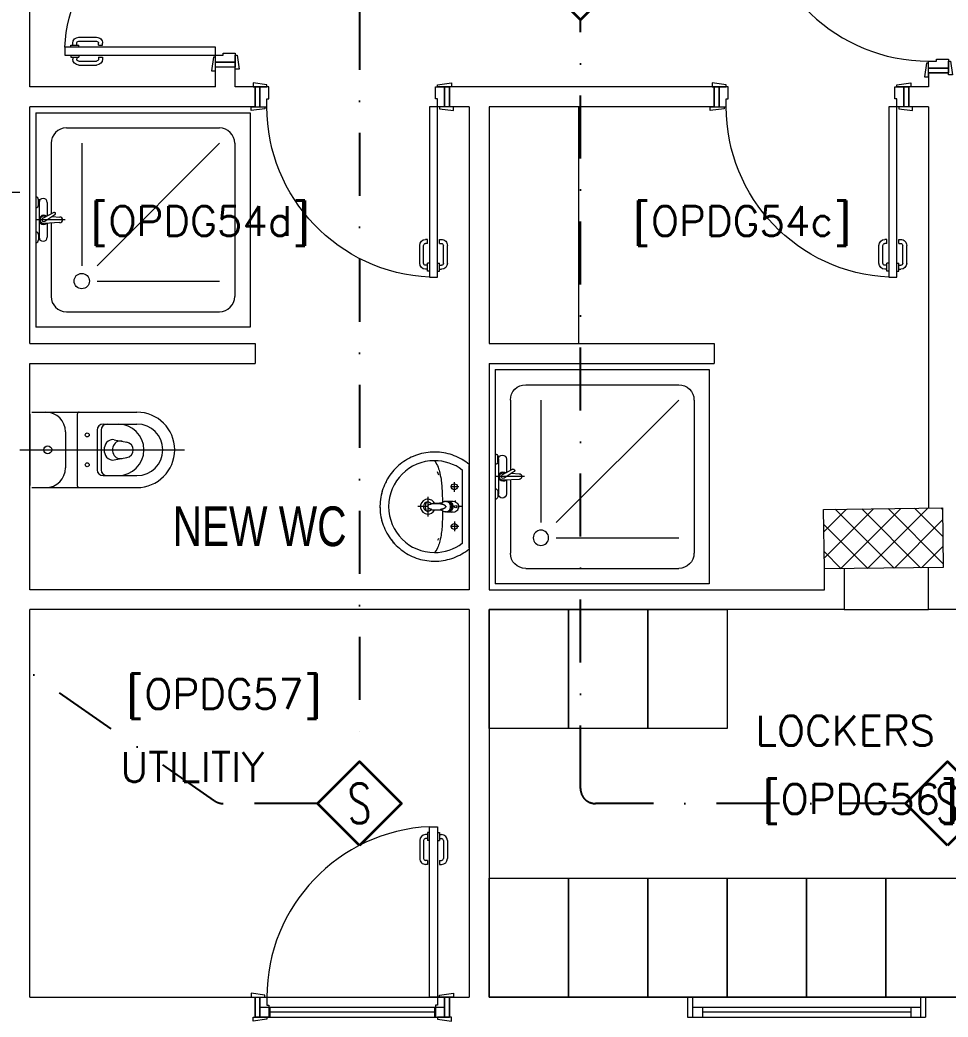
# Model space of a CAD drawing. Header units: inches. Extents: x -246178 to 57169, y -29325 to 19878.
# Drawn here: x 15568 to 20246, y -947 to 4076 of the extents above; entities that cross this region are included whole.
import ezdxf
from ezdxf.enums import TextEntityAlignment as Align

# ---------------------------------------------------------------- set-up
doc = ezdxf.new("R2010")
doc.units = ezdxf.units.IN
doc.header["$LTSCALE"] = 25
doc.header["$MEASUREMENT"] = 0
doc.linetypes.add('DASHDOT', pattern=[25.4, 12.7, -6.35, 0, -6.35])
doc.layers.get('0').update_dxf_attribs({"color": 8})
for name, color, linetype, lineweight in [('00-Ground Floor$0$72_EGR_BASE_TEXT', 252, 'Continuous', 5), ('00-Ground Floor$0$Aluminum', 251, 'Continuous', 5), ('00-Ground Floor$0$C-HYDR-CTCH', 251, 'Continuous', 5), ('00-Ground Floor$0$Hatch', 254, 'Continuous', 5), ('00-Ground Floor$0$LOADING', 253, 'Continuous', 5), ('00-Ground Floor$0$P-SANR-FIXT', 6, 'Continuous', 18), ('00-Ground Floor$0$P-SANR-FIXT-1', 6, 'Continuous', 13), ('00-Ground Floor$0$SANIT', 250, 'Continuous', 5), ('00-Ground Floor$0$Walls', 251, 'Continuous', 5), ('00-Ground Floor$0$Wooden Joinery', 251, 'Continuous', 5), ('E-LITE-CLNG-CNDT', 6, 'DASHDOT', 35), ('F-ALRM-CLNG @ 100', 33, 'Continuous', 35), ('F-ALRM-CLNG-CNDT', 51, 'DASHDOT', 25)]:
    doc.layers.add(name, color=color, linetype=linetype, lineweight=lineweight)
doc.layers.add('00-Ground Floor$0$Meubles', color=7, linetype='Continuous', lineweight=5, true_color=0xa6b1d3)
doc.styles.add('00-Ground Floor$0$SIMPLEX', font='SIMPLEX.shx', dxfattribs={"height": 150})
doc.styles.add('00-Ground Floor$0$X3G_ENTITY_2587F5', font='swisscl.ttf', dxfattribs={"height": 200})
doc.styles.add('DC_Simplex', font='SIMPLEX.shx', dxfattribs={"width": 0.7})

# ---------------------------------------------------------------- blocks, each defined once
blk = doc.blocks.new('00-Ground Floor$0$A$C72370EFE')
at = {"layer": '00-Ground Floor$0$Wooden Joinery'}
for p, q in [((-0.01, -0.04), (-0.02, -0.04)), ((-0.01, -0.03), (-0.01, -0.07)), ((0, -0.03), (-0.01, -0.03)), ((0.04, -0.03), (0.05, -0.03)), ((0.05, -0.03), (0.05, -0.07)), ((0.05, -0.04), (0.06, -0.04)), ((-0.05, -0.07), (-0.05, -0.16)), ((-0.03, -0.07), (-0.03, -0.16)), ((-0.01, -0.06), (-0.02, -0.06)), ((0, -0.07), (-0.01, -0.07)), ((0.04, -0.07), (0.05, -0.07)), ((0.05, -0.06), (0.06, -0.06)), ((0.07, -0.07), (0.07, -0.16)), ((0.09, -0.07), (0.09, -0.16)), ((-0.01, -0.17), (-0.02, -0.17)), ((-0.01, -0.19), (-0.02, -0.19)), ((-0.01, -0.17), (-0.01, -0.19)), ((0.05, -0.17), (0.06, -0.17)), ((0.05, -0.17), (0.05, -0.19)), ((0.05, -0.19), (0.06, -0.19))]:
    blk.add_line(p, q, dxfattribs=at)
for centre, radius, start, end in [((-0.02, -0.07), 0.03, 90, 180), ((0.06, -0.07), 0.03, 0, 90), ((-0.02, -0.07), 0.01, 90, 180), ((0.06, -0.07), 0.01, 0, 90), ((-0.02, -0.16), 0.03, 180, 270), ((-0.02, -0.16), 0.01, 180, 270), ((0.06, -0.16), 0.01, 270, 0), ((0.06, -0.16), 0.03, 270, 0)]:
    blk.add_arc(centre, radius, start, end, dxfattribs=at)
blk = doc.blocks.new('00-Ground Floor$0$A$C5DAD61B4')
at = {"layer": '00-Ground Floor$0$Wooden Joinery'}
for points in [[(80, 959.1), (80, 969.1), (10, 979.1), (10, 959.1)], [(940, 959.1), (940, 969.1), (1010, 979.1), (1010, 959.1)], [(70, 859.1), (70, 849.1), (0, 839.1), (0, 859.1)], [(120, 859.1), (120, 0), (80, 0), (80, 859.1)], [(950, 859.1), (950, 849.1), (1020, 839.1), (1020, 859.1)]]:
    blk.add_lwpolyline(points, close=True, dxfattribs=at)
for points in [[(45, 859.1), (45, 959.1), (20, 959.1), (20, 859.1), (45, 859.1)], [(45, 859.1), (80, 859.1), (80, 899.1), (90, 899.1), (90, 959.1), (45, 959.1), (45, 859.1)], [(975, 859.1), (940, 859.1), (940, 899.1), (930, 899.1), (930, 959.1), (975, 959.1), (975, 859.1)], [(975, 859.1), (975, 959.1), (1000, 959.1), (1000, 859.1), (975, 859.1)]]:
    blk.add_lwpolyline(points, dxfattribs=at)
blk.add_arc((80, 859.1), 860, 272.666, 0, dxfattribs=at)
at = {"layer": '00-Ground Floor$0$Wooden Joinery', "xscale": 999.9999999998854, "yscale": 999.9999999998854, "zscale": 999.9999999998854, "rotation": 180}
blk.add_blockref('00-Ground Floor$0$A$C72370EFE', (120, 0), dxfattribs=at)
blk = doc.blocks.new('00-Ground Floor$0$A$C5FCA3E6B')
at = {"layer": '00-Ground Floor$0$Wooden Joinery'}
for points in [[(80, 858.9), (80, 868.9), (10, 878.9), (10, 858.9)], [(840, 858.9), (840, 868.9), (910, 878.9), (910, 858.9)], [(70, 758.9), (70, 748.9), (0, 738.9), (0, 758.9)], [(120, 758.9), (120, 0), (80, 0), (80, 758.9)], [(850, 758.9), (850, 748.9), (920, 738.9), (920, 758.9)]]:
    blk.add_lwpolyline(points, close=True, dxfattribs=at)
for points in [[(45, 758.9), (45, 858.9), (20, 858.9), (20, 758.9), (45, 758.9)], [(45, 758.9), (80, 758.9), (80, 798.9), (90, 798.9), (90, 858.9), (45, 858.9), (45, 758.9)], [(875, 758.9), (840, 758.9), (840, 798.9), (830, 798.9), (830, 858.9), (875, 858.9), (875, 758.9)], [(875, 758.9), (875, 858.9), (900, 858.9), (900, 758.9), (875, 758.9)]]:
    blk.add_lwpolyline(points, dxfattribs=at)
blk.add_arc((80, 758.9), 760, 273.0171, 0, dxfattribs=at)
at = {"layer": '00-Ground Floor$0$Wooden Joinery', "xscale": 999.9999999998854, "yscale": 999.9999999998854, "zscale": 999.9999999998854, "rotation": 180}
blk.add_blockref('00-Ground Floor$0$A$C72370EFE', (120, 0), dxfattribs=at)
blk = doc.blocks.new('00-Ground Floor$0$SHOWER TRAY 80x80')
at = {"layer": '00-Ground Floor$0$SANIT'}
for p, q in [((0, 0), (0, 0.8)), ((0.8, 0.8), (0, 0.8)), ((0.8, 0), (0.8, 0.8)), ((0.1143, 0.7429), (0.6857, 0.7429)), ((0.0571, 0.4124), (0.0571, 0.6857)), ((0.7429, 0.1143), (0.7429, 0.6857)), ((0.2286, 0.6286), (0.6857, 0.6286)), ((0.1714, 0.1143), (0.1714, 0.5714)), ((0.2286, 0.5714), (0.6857, 0.1143)), ((0.01, 0.455), (0.01, 0.475)), ((0.0163, 0.475), (0.01, 0.475)), ((0.0125, 0.455), (0.01, 0.455)), ((0.0125, 0.335), (0.0125, 0.465)), ((0.0425, 0.4133), (0.0425, 0.465)), ((0.0895, 0.4105), (0.0316, 0.4139)), ((0.11, 0.4), (0, 0.4)), ((0.0667, 0.3728), (0.0271, 0.3939)), ((0.0407, 0.3866), (0.0316, 0.3861)), ((0.0715, 0.3808), (0.0334, 0.4058)), ((0.0425, 0.335), (0.0425, 0.3857)), ((0.0571, 0.1143), (0.0571, 0.3779)), ((0.0608, 0.3878), (0.0895, 0.3895)), ((0.01, 0.345), (0.01, 0.325)), ((0.0125, 0.345), (0.01, 0.345)), ((0.0163, 0.325), (0.01, 0.325)), ((0.1143, 0.0571), (0.6857, 0.0571)), ((0, 0), (0.8, 0))]:
    blk.add_line(p, q, dxfattribs=at)
blk.add_circle((0.1714, 0.6286), 0.0286, dxfattribs=at)
for centre, radius, start, end in [((0.1143, 0.6857), 0.0571, 90, 180), ((0.6857, 0.6857), 0.0571, 360, 90), ((0, 0.475), 0.01, 0, 90), ((0, 0.455), 0.01, 270, 0), ((0.0275, 0.465), 0.015, 0, 180), ((0.03, 0.4), 0.0175, 49.632, 309.2526), ((0.03, 0.4), 0.014, 83.2671, 276.7329), ((0.0895, 0.4), 0.0105, 270, 90), ((0.03, 0.4), 0.00676, 54.0423, 244.5873), ((0.0691, 0.3768), 0.00467, 239.3148, 59.3148), ((0, 0.345), 0.01, 0, 90), ((0.0275, 0.335), 0.015, 180, 0), ((0, 0.325), 0.01, 270, 0), ((0.1143, 0.1143), 0.0571, 180, 270), ((0.6857, 0.1143), 0.0571, 270, 360)]:
    blk.add_arc(centre, radius, start, end, dxfattribs=at)
blk = doc.blocks.new('00-Ground Floor$0$WC manta')
at = {"layer": '00-Ground Floor$0$SANIT'}
for p, q in [((-0.13, 0.18), (-0.13, -0.18)), ((-0.12, 0.19), (0.41, 0.19)), ((0.109, 0.18), (0.109, -0.18)), ((0.239, 0.13), (0.41, 0.13)), ((0.05, 0.09), (0.05, -0.09)), ((0.209, 0.1), (0.209, -0.1)), ((0.229, 0.1), (0.229, -0.1)), ((0.2955, 0.051), (0.3581, 0.0393)), ((-0.18, 0), (0.65, 0)), ((0.2955, -0.051), (0.3581, -0.0393)), ((0.239, -0.13), (0.41, -0.13)), ((-0.12, -0.19), (0.41, -0.19))]:
    blk.add_line(p, q, dxfattribs=at)
for centre, radius in [((0.159, 0.0752), 0.01), ((-0.04, 0), 0.02), ((0.159, -0.0753), 0.01)]:
    blk.add_circle(centre, radius, dxfattribs=at)
for centre, radius, start, end in [((-0.12, 0.18), 0.01, 90, 180), ((-0.05, 0.09), 0.1, 0, 90), ((0.119, 0.18), 0.01, 90, 180), ((0.41, 0), 0.19, 270, 90), ((0.239, 0.1), 0.03, 90, 180), ((0.259, 0.1), 0.03, 90, 180), ((0.3147, 0), 0.13, 270, 90), ((0.41, 0), 0.13, 270, 90), ((0.2882, 0.0117), 0.04, 79.4289, 141.525), ((0.3029, 0), 0.0588, 141.525, 218.475), ((0.3454, 0), 0.0588, 166.4176, 193.5824), ((0.3271, 0.0044), 0.04, 79.4289, 166.4176), ((0.3507, 0), 0.04, 280.5711, 79.4289), ((0.2882, -0.0117), 0.04, 218.475, 280.5711), ((0.3271, -0.0044), 0.04, 193.5824, 280.5711), ((-0.05, -0.09), 0.1, 270, 0), ((0.239, -0.1), 0.03, 180, 270), ((0.259, -0.1), 0.03, 180, 270), ((-0.12, -0.18), 0.01, 180, 270), ((0.119, -0.18), 0.01, 180, 270)]:
    blk.add_arc(centre, radius, start, end, dxfattribs=at)
blk = doc.blocks.new('00-Ground Floor$0$A$C37be4daf')
at = {"layer": '00-Ground Floor$0$Aluminum'}
for p, q in [((1416, 598.2), (216, 598.2)), ((241, 498.2), (241, 598.2)), ((291, 548.2), (291, 598.2)), ((291, 573.2), (1341, 573.2)), ((1341, 548.2), (1341, 598.2)), ((1391, 498.2), (1391, 598.2)), ((1391, 548.2), (241, 548.2)), ((1416, 498.2), (216, 498.2))]:
    blk.add_line(p, q, dxfattribs=at)
at = {"layer": '00-Ground Floor$0$Walls'}
for p, q in [((216, 498.2), (216, 598.2)), ((1416, 498.2), (1416, 598.2))]:
    blk.add_line(p, q, dxfattribs=at)
blk = doc.blocks.new('00-Ground Floor$0$A$C76ae8329')
at = {"layer": '00-Ground Floor$0$Aluminum'}
for p, q in [((202.1, 404.6), (1182.1, 404.6)), ((227.1, 404.6), (227.1, 304.6)), ((1157.1, 404.6), (1157.1, 304.6)), ((227.1, 354.6), (1157.1, 354.6)), ((277.1, 354.6), (277.1, 304.6)), ((1107.1, 354.6), (1107.1, 304.6)), ((202.1, 304.6), (1182.1, 304.6)), ((1107.1, 329.6), (277.1, 329.6))]:
    blk.add_line(p, q, dxfattribs=at)
at = {"layer": '00-Ground Floor$0$Walls'}
for p, q in [((202.1, 304.6), (202.1, 404.6)), ((202.1, 304.6), (202.1, 404.6)), ((202.1, 404.6), (202.1, 304.6)), ((1182.1, 304.6), (1182.1, 404.6)), ((1182.1, 304.6), (1182.1, 404.6)), ((1182.1, 404.6), (1182.1, 304.6))]:
    blk.add_line(p, q, dxfattribs=at)
blk = doc.blocks.new('00-Ground Floor$0$FP_138-161_A_00_GFL_-0_080_Einreichung_Grundrisse_100')
at = {"layer": '00-Ground Floor$0$P-SANR-FIXT'}
blk.add_line((-0.0044, -0.0019), (-0.0045, -0.0021), dxfattribs=at)
at = {"layer": '00-Ground Floor$0$P-SANR-FIXT', "flags": 128}
blk.add_lwpolyline([(-0.0057, -0.0037), (-0.0058, -0.0039), (-0.006, -0.004)], dxfattribs=at)
blk = doc.blocks.new('00-Ground Floor$0$FP_139-161_A_00_GFL_-0_080_Einreichung_Grundrisse_100')
at = {"layer": '00-Ground Floor$0$P-SANR-FIXT'}
blk.add_line((0.0045, -0.0022), (0.0044, -0.002), dxfattribs=at)
at = {"layer": '00-Ground Floor$0$P-SANR-FIXT', "flags": 128}
blk.add_lwpolyline([(0.006, -0.004), (0.0059, -0.0039), (0.0057, -0.0038)], dxfattribs=at)
blk = doc.blocks.new('00-Ground Floor$0$IS_Ceraplus_B8204_BIM_BG _1_ - B8204AA - CERAPLUS single lever basin mixer with pop-up waste-V137-161_A_00_GFL_-0_080_Einreichung_Grundrisse_100')
at = {"layer": '00-Ground Floor$0$P-SANR-FIXT-1'}
h = blk.add_hatch(dxfattribs=at)
h.set_pattern_fill('FP_26', color=256, style=0, pattern_type=2)
h.set_pattern_definition([(225, (0.009, 0), (0.010607, -0.010607), []), (315, (0.009, 0), (0.010607, 0.010607), [])])
h.paths.add_polyline_path([(0.0056, -0.002), (0.0058, -0.0024), (0.0058, -0.0021)])
h.paths.add_polyline_path([(0.007, -0.0039), (0.0088, -0.0045), (0.0084, -0.0043)])
at = {"layer": '00-Ground Floor$0$LOADING'}
for p, q in [((-0.028, 0), (-0.028, -0.0281)), ((-0.0274, -0.0337), (-0.0271, -0.0392)), ((-0.0262, -0.0282), (-0.0263, -0.0287)), ((0.0263, -0.0287), (0.0262, -0.0282)), ((0.0262, -0.0293), (0.0263, -0.0287)), ((0.0271, -0.0392), (0.0274, -0.0337)), ((0.028, -0.0281), (0.028, 0)), ((-0.0137, -0.0512), (-0.0129, -0.0517)), ((0.0124, -0.052), (0.0133, -0.0515)), ((0.014, -0.0647), (0.0133, -0.1077)), ((0.0185, -0.0618), (0.019, -0.0539)), ((0.019, -0.0539), (0.0188, -0.0561))]:
    blk.add_line(p, q, dxfattribs=at)
at = {"layer": '00-Ground Floor$0$LOADING', "flags": 128}
for points in [[(-0.0272, -0.0069), (-0.0266, 0.009), (-0.0165, 0.0236), (0, 0.0291)], [(0.0272, -0.0069), (0.0266, 0.009), (0.0165, 0.0236), (0, 0.0291)], [(-0.0271, -0.0393), (-0.027, -0.0403), (-0.0269, -0.0414), (-0.0267, -0.0424), (-0.0265, -0.0434), (-0.0262, -0.0444), (-0.0259, -0.0454), (-0.0255, -0.0464), (-0.0252, -0.0474), (-0.0247, -0.0484), (-0.0243, -0.0493), (-0.0238, -0.0502), (-0.0232, -0.0511), (-0.0226, -0.052), (-0.022, -0.0529), (-0.0214, -0.0537), (-0.0207, -0.0545), (-0.0199, -0.0553), (-0.0192, -0.0561), (-0.0184, -0.0568), (-0.0176, -0.0575), (-0.0173, -0.0577)], [(-0.0176, -0.0568), (-0.0224, -0.0513), (-0.0254, -0.0448), (-0.0264, -0.0376), (-0.0253, -0.0305), (-0.0222, -0.024), (-0.0172, -0.0186), (-0.0109, -0.0147), (-0.0037, -0.0127), (0.0037, -0.0127), (0.0109, -0.0147), (0.0172, -0.0186), (0.0222, -0.024), (0.0253, -0.0305), (0.0264, -0.0376), (0.0254, -0.0448), (0.0224, -0.0513), (0.0176, -0.0568)], [(0.0173, -0.0577), (0.0181, -0.057), (0.0189, -0.0563), (0.0197, -0.0556), (0.0204, -0.0548), (0.0211, -0.054), (0.0218, -0.0532), (0.0224, -0.0523), (0.023, -0.0514), (0.0236, -0.0505), (0.0241, -0.0496), (0.0246, -0.0487), (0.025, -0.0477), (0.0254, -0.0467), (0.0258, -0.0458), (0.0261, -0.0448), (0.0264, -0.0437), (0.0266, -0.0427), (0.0268, -0.0417), (0.027, -0.0407), (0.0271, -0.0396), (0.0271, -0.0393)], [(-0.019, -0.0539), (-0.0185, -0.0615), (-0.0185, -0.0618)], [(-0.0181, -0.0728), (-0.0177, -0.083), (-0.0172, -0.0938)], [(-0.0162, -0.0579), (-0.0156, -0.058), (-0.0151, -0.0581), (-0.0146, -0.0583), (-0.0142, -0.0586), (-0.0139, -0.0588), (-0.0138, -0.0591)], [(-0.0138, -0.0591), (-0.0139, -0.0612), (-0.014, -0.0633)], [(0.0138, -0.0591), (0.0139, -0.0588), (0.0142, -0.0586), (0.0146, -0.0583), (0.0151, -0.0581), (0.0156, -0.058), (0.0162, -0.0579)], [(0.014, -0.0633), (0.0139, -0.0612), (0.0138, -0.0591)], [(0.0171, -0.0578), (0.0174, -0.0575), (0.0176, -0.0568)], [(0.0172, -0.0938), (0.0177, -0.083), (0.0181, -0.0728)], [(0.0184, -0.0651), (0.0184, -0.0652), (0.0184, -0.0652), (0.0184, -0.0652), (0.0184, -0.0654), (0.0184, -0.0655)], [(-0.0129, -0.1142), (-0.0124, -0.1161), (-0.0118, -0.1179), (-0.0109, -0.1197), (-0.0098, -0.1214), (-0.0084, -0.123), (-0.0067, -0.1244), (-0.0047, -0.1255), (-0.0025, -0.1263), (0, -0.1266)], [(0, -0.1266), (0.0025, -0.1263), (0.0047, -0.1255), (0.0067, -0.1244), (0.0084, -0.123), (0.0098, -0.1214), (0.0109, -0.1197), (0.0118, -0.1179), (0.0124, -0.1161), (0.0129, -0.1142)]]:
    blk.add_lwpolyline(points, dxfattribs=at)
at = {"layer": '00-Ground Floor$0$LOADING'}
for centre, radius, start, end in [((0, 0.0135), 0.00603, 0, 180), ((0, 0.0135), 0.00603, 180, 0), ((-0.009, 0), 0.005, 300, 315), ((0.009, 0), 0.005, 225, 240)]:
    blk.add_arc(centre, radius, start, end, dxfattribs=at)
for centre, major_axis, start_param, end_param in [((0, -0.0281), (-0.028, 0), 4.712389, 6.47291), ((0, -0.0321), (0.0275, 0), 3.141823, 3.202701), ((0, -0.0321), (0.0275, 0), 3.239313, 3.439417), ((0, -0.0281), (0.028, 0), 3.371221, 3.483334), ((0, -0.0287), (0.0267, 0), 1.570796, 3.036556), ((0, -0.0287), (0.0263, 0), 2.625648, 2.791756), ((0, -0.0287), (-0.0263, 0), 4.712389, 5.759587), ((0, -0.0281), (0.028, 0), 6.093357, 7.853982), ((0, -0.0287), (0.0267, 0), 0.105099, 1.570796), ((0, -0.0287), (0.0262, 0), 0.523599, 1.570796), ((0, -0.0287), (0.0262, 0), 0.349919, 0.515945), ((0, -0.0287), (0.0267, 0), 6.059374, 6.108652), ((0, -0.0321), (0.0275, 0), 5.985527, 6.185455), ((0, -0.0281), (0.028, 0), 5.94107, 6.05344), ((0, -0.0321), (0.0275, 0), 6.222066, 6.282955), ((0, -0.0312), (0.0248, 0), 4.111947, 4.191073), ((0, -0.0281), (0.028, 0), 4.202431, 4.259552), ((0, -0.0287), (0.0263, 0), 4.169225, 4.2325), ((0, -0.0281), (0.028, 0), 5.172057, 5.222265)]:
    blk.add_ellipse(centre, major_axis=major_axis, ratio=0.961262, start_param=start_param, end_param=end_param, dxfattribs=at)
for points, knots in [([(-0.0215, -0.0162), (-0.0216, -0.0163), (-0.0219, -0.0167), (-0.0227, -0.0177), (-0.0238, -0.0192), (-0.0249, -0.0211), (-0.0258, -0.0231), (-0.0266, -0.0253), (-0.0273, -0.0282), (-0.0275, -0.0305), (-0.0275, -0.0321)], [0.7859035, 0.7859035, 0.7859035, 0.7859035, 0.7916667, 0.8055556, 0.8333333, 0.8611111, 0.8888889, 0.9166667, 0.9444444, 1, 1, 1, 1]), ([(0.021, -0.0157), (0.0208, -0.0154), (0.0203, -0.0149), (0.0192, -0.0139), (0.0177, -0.0127), (0.0161, -0.0117), (0.0148, -0.0109), (0.0138, -0.0104), (0.0127, -0.0099), (0.0113, -0.0093), (0.0087, -0.0084), (0.0048, -0.0075), (0, -0.0071), (-0.0048, -0.0075), (-0.0087, -0.0084), (-0.0113, -0.0093), (-0.0127, -0.0099), (-0.0138, -0.0104), (-0.0148, -0.0109), (-0.0161, -0.0117), (-0.0177, -0.0127), (-0.0191, -0.0139), (-0.0202, -0.0149), (-0.0208, -0.0154), (-0.021, -0.0157)], [0.2222222, 0.2222222, 0.2222222, 0.2222222, 0.2361111, 0.25, 0.2777778, 0.3055556, 0.3194444, 0.3333333, 0.3472222, 0.3611111, 0.3888889, 0.4444444, 0.5, 0.5555556, 0.6111111, 0.6388889, 0.6527778, 0.6666667, 0.6805556, 0.6944444, 0.7222222, 0.75, 0.7638889, 0.7777778, 0.7777778, 0.7777778, 0.7777778]), ([(0, -0.0378), (-0.0005, -0.038), (-0.0012, -0.0384), (-0.0021, -0.0389), (-0.0028, -0.0393), (-0.0035, -0.0397), (-0.0042, -0.04), (-0.0049, -0.0405), (-0.0055, -0.0409), (-0.0061, -0.0414), (-0.0067, -0.0419), (-0.0072, -0.0424), (-0.0078, -0.0429), (-0.0083, -0.0435), (-0.0088, -0.0441), (-0.0092, -0.0446), (-0.0096, -0.0452), (-0.01, -0.0459), (-0.0103, -0.0466), (-0.0105, -0.0472), (-0.0107, -0.0477), (-0.0108, -0.0481), (-0.0109, -0.0484), (-0.0111, -0.0489), (-0.0114, -0.0497), (-0.0118, -0.0509), (-0.0122, -0.0521), (-0.0124, -0.053), (-0.0126, -0.0537), (-0.0128, -0.0544), (-0.0129, -0.0552), (-0.0131, -0.0559), (-0.0132, -0.0566), (-0.0134, -0.0572), (-0.0136, -0.0581), (-0.0137, -0.0587), (-0.0138, -0.0591)], [0, 0, 0, 0, 0.055556, 0.083333, 0.111111, 0.138889, 0.166667, 0.194444, 0.222222, 0.25, 0.277778, 0.305556, 0.333333, 0.361111, 0.388889, 0.416667, 0.444444, 0.472222, 0.5, 0.527778, 0.541667, 0.555556, 0.569444, 0.583333, 0.611111, 0.666667, 0.722222, 0.75, 0.777778, 0.805556, 0.833333, 0.861111, 0.888889, 0.916667, 0.944444, 1, 1, 1, 1]), ([(0, -0.0357), (-0.0006, -0.0357), (-0.0013, -0.0357), (-0.002, -0.0357), (-0.0022, -0.0357)], [0, 0, 0, 0, 0.1, 0.1298359, 0.1298359, 0.1298359, 0.1298359]), ([(0.0022, -0.0357), (0.002, -0.0357), (0.0013, -0.0357), (0.0006, -0.0357), (0, -0.0357)], [0.8701578, 0.8701578, 0.8701578, 0.8701578, 0.9, 1, 1, 1, 1]), ([(0.0138, -0.0591), (0.0137, -0.0587), (0.0136, -0.0581), (0.0134, -0.0572), (0.0132, -0.0566), (0.0131, -0.0559), (0.0129, -0.0552), (0.0128, -0.0544), (0.0126, -0.0537), (0.0124, -0.053), (0.0122, -0.0521), (0.0118, -0.0509), (0.0114, -0.0497), (0.0111, -0.0489), (0.0109, -0.0484), (0.0108, -0.0481), (0.0107, -0.0477), (0.0105, -0.0472), (0.0103, -0.0466), (0.01, -0.0459), (0.0096, -0.0452), (0.0092, -0.0446), (0.0088, -0.0441), (0.0083, -0.0435), (0.0078, -0.0429), (0.0072, -0.0424), (0.0067, -0.0419), (0.0061, -0.0414), (0.0055, -0.0409), (0.0049, -0.0405), (0.0042, -0.04), (0.0035, -0.0397), (0.0028, -0.0393), (0.0021, -0.0389), (0.0012, -0.0384), (0.0005, -0.038), (0, -0.0378)], [0, 0, 0, 0, 0.055556, 0.083333, 0.111111, 0.138889, 0.166667, 0.194444, 0.222222, 0.25, 0.277778, 0.333333, 0.388889, 0.416667, 0.430556, 0.444444, 0.458333, 0.472222, 0.5, 0.527778, 0.555556, 0.583333, 0.611111, 0.638889, 0.666667, 0.694444, 0.722222, 0.75, 0.777778, 0.805556, 0.833333, 0.861111, 0.888889, 0.916667, 0.944444, 1, 1, 1, 1]), ([(0.0275, -0.0321), (0.0275, -0.0305), (0.0273, -0.0282), (0.0266, -0.0253), (0.0258, -0.0231), (0.0249, -0.0211), (0.0238, -0.0192), (0.0227, -0.0177), (0.0219, -0.0167), (0.0216, -0.0163), (0.0215, -0.0162)], [0, 0, 0, 0, 0.0555556, 0.0833333, 0.1111111, 0.1388889, 0.1666667, 0.1944444, 0.2083333, 0.2142181, 0.2142181, 0.2142181, 0.2142181]), ([(-0.0188, -0.0538), (-0.0188, -0.0547), (-0.0186, -0.0582), (-0.0185, -0.0619), (-0.0184, -0.0646)], [0.6724021, 0.6724021, 0.6724021, 0.6724021, 0.75, 1, 1, 1, 1]), ([(-0.0162, -0.0579), (-0.0162, -0.0578), (-0.0163, -0.0578), (-0.0165, -0.0577), (-0.0166, -0.0575), (-0.0167, -0.0574), (-0.0169, -0.0573), (-0.017, -0.0572), (-0.0172, -0.0571), (-0.0173, -0.057), (-0.0175, -0.0569), (-0.0176, -0.0568)], [0, 0, 0, 0, 0.1, 0.2, 0.3, 0.4, 0.5, 0.6, 0.7, 0.8, 1, 1, 1, 1]), ([(-0.0148, -0.0587), (-0.015, -0.0586), (-0.0159, -0.0583), (-0.0167, -0.058), (-0.0172, -0.0578)], [0.8, 0.8, 0.8, 0.8, 0.85, 1, 1, 1, 1]), ([(-0.0131, -0.1116), (-0.0132, -0.1115), (-0.0135, -0.1109), (-0.0141, -0.1099), (-0.0147, -0.1086), (-0.0153, -0.1072), (-0.0159, -0.1053), (-0.0167, -0.1021), (-0.0171, -0.0992), (-0.0171, -0.0973)], [0.4856715, 0.4856715, 0.4856715, 0.4856715, 0.5, 0.55, 0.6, 0.65, 0.7, 0.8, 1, 1, 1, 1]), ([(0.0131, -0.1116), (0.0133, -0.1113), (0.0137, -0.1106), (0.0142, -0.1096), (0.0147, -0.1084), (0.0153, -0.1072), (0.0159, -0.1053), (0.0167, -0.1021), (0.0171, -0.0992), (0.0171, -0.0973)], [-0.5143371, -0.5143371, -0.5143371, -0.5143371, -0.475, -0.4375, -0.4, -0.35, -0.3, -0.2, 0, 0, 0, 0]), ([(0.0141, -0.0613), (0.0141, -0.0611), (0.0143, -0.0608), (0.0145, -0.0604), (0.0148, -0.06), (0.0151, -0.0596), (0.0153, -0.0594), (0.0155, -0.0592), (0.0156, -0.059), (0.0158, -0.0588), (0.016, -0.0587), (0.0163, -0.0585), (0.0165, -0.0583), (0.0166, -0.0582)], [0.3333333, 0.3333333, 0.3333333, 0.3333333, 0.4166667, 0.5, 0.5833333, 0.6666667, 0.7083333, 0.75, 0.7916667, 0.8333333, 0.875, 0.9166667, 1, 1, 1, 1]), ([(0.0176, -0.0568), (0.0175, -0.0569), (0.0173, -0.057), (0.0172, -0.0571), (0.017, -0.0572), (0.0169, -0.0573), (0.0167, -0.0574), (0.0166, -0.0575), (0.0165, -0.0577), (0.0163, -0.0578), (0.0162, -0.0578), (0.0162, -0.0579)], [0, 0, 0, 0, 0.2, 0.3, 0.4, 0.5, 0.6, 0.7, 0.8, 0.9, 1, 1, 1, 1]), ([(0.0184, -0.0646), (0.0185, -0.0619), (0.0186, -0.0582), (0.0188, -0.0547), (0.0188, -0.0538)], [0, 0, 0, 0, 0.25, 0.3275586, 0.3275586, 0.3275586, 0.3275586]), ([(-0.0132, -0.1091), (-0.0132, -0.1096), (-0.0132, -0.1103), (-0.0132, -0.1111), (-0.0132, -0.1115), (-0.0132, -0.1118), (-0.0131, -0.1122), (-0.0131, -0.1125), (-0.0131, -0.1128), (-0.0131, -0.1131), (-0.013, -0.1134), (-0.013, -0.1138), (-0.0129, -0.1141), (-0.0129, -0.1142)], [0.2, 0.2, 0.2, 0.2, 0.4, 0.5, 0.55, 0.6, 0.65, 0.7, 0.75, 0.8, 0.85, 0.9, 1, 1, 1, 1]), ([(0.0129, -0.1142), (0.0129, -0.1141), (0.013, -0.1138), (0.013, -0.1134), (0.0131, -0.1131), (0.0131, -0.1128), (0.0131, -0.1125), (0.0131, -0.1122), (0.0132, -0.1118), (0.0132, -0.1115), (0.0132, -0.1111), (0.0132, -0.1103), (0.0132, -0.1096), (0.0132, -0.1091)], [0, 0, 0, 0, 0.1, 0.15, 0.2, 0.25, 0.3, 0.35, 0.4, 0.45, 0.5, 0.6, 0.8, 0.8, 0.8, 0.8])]:
    blk.add_open_spline(points, degree=3, knots=knots, dxfattribs=at)
for points in [[(-0.0184, -0.0646), (-0.0183, -0.0659), (-0.0182, -0.0684), (-0.0181, -0.0709), (-0.0181, -0.0721)], [(-0.0172, -0.0578), (-0.0171, -0.0578), (-0.0169, -0.058), (-0.0167, -0.0581), (-0.0166, -0.0582)], [(-0.0172, -0.0938), (-0.0172, -0.0944), (-0.0172, -0.0956), (-0.0171, -0.0967), (-0.0171, -0.0973)], [(-0.0162, -0.0579), (-0.0162, -0.0579), (-0.0164, -0.0581), (-0.0165, -0.0582), (-0.0166, -0.0583), (-0.0166, -0.0582), (-0.0166, -0.0582)], [(-0.0166, -0.0582), (-0.0163, -0.0585), (-0.0156, -0.059), (-0.0148, -0.0599), (-0.0142, -0.0609), (-0.0139, -0.0617), (-0.0138, -0.0621)], [(-0.014, -0.0633), (-0.014, -0.0633), (-0.014, -0.0633), (-0.014, -0.0633)], [(-0.014, -0.0646), (-0.014, -0.0644), (-0.014, -0.064), (-0.014, -0.0635), (-0.014, -0.0633)], [(0.014, -0.0633), (0.014, -0.0633), (0.014, -0.0633), (0.014, -0.0633)], [(0.014, -0.0633), (0.014, -0.0635), (0.014, -0.064), (0.014, -0.0644), (0.014, -0.0647)], [(0.0172, -0.0578), (0.0168, -0.0579), (0.0158, -0.0583), (0.0147, -0.0587), (0.0141, -0.059)], [(0.0166, -0.0582), (0.0166, -0.0582), (0.0166, -0.0583), (0.0165, -0.0582), (0.0164, -0.0581), (0.0162, -0.0579), (0.0162, -0.0579)], [(0.0166, -0.0582), (0.0167, -0.0582), (0.0168, -0.0581), (0.0169, -0.058), (0.0169, -0.058)], [(0.0169, -0.058), (0.017, -0.0579), (0.0171, -0.0579), (0.0171, -0.0578)], [(0.0171, -0.0973), (0.0171, -0.0967), (0.0172, -0.0956), (0.0172, -0.0944), (0.0172, -0.0938)], [(0.0181, -0.0721), (0.0181, -0.0709), (0.0182, -0.0684), (0.0183, -0.0659), (0.0184, -0.0646)]]:
    blk.add_open_spline(points, degree=3, dxfattribs=at)
for name in ['00-Ground Floor$0$FP_138-161_A_00_GFL_-0_080_Einreichung_Grundrisse_100', '00-Ground Floor$0$FP_139-161_A_00_GFL_-0_080_Einreichung_Grundrisse_100']:
    blk.add_blockref(name, (0, 0), dxfattribs=at)
blk = doc.blocks.new('00-Ground Floor')
at = {"layer": '00-Ground Floor$0$Hatch'}
h = blk.add_hatch(dxfattribs=at)
h.set_pattern_fill('ANSI37', color=256, scale=30)
h.set_pattern_definition([(45, (-1981.42, -13099.68), (-67.35192, 67.35192), []), (135, (-1981.42, -13099.68), (-67.35192, -67.35192), [])])
h.paths.add_polyline_path([(48971.2, 8818.2), (48367.3, 8810.1), (48371.2, 8521.7), (48975.1, 8529.8)])
h.paths.add_polyline_path([(41810.5, 8810.5), (41227, 8805), (41207, 8513.7), (41790.5, 8519.1)])
h.paths.add_polyline_path([(27433.5, 8803.1), (26834.4, 8799), (26828.7, 8506), (27427.8, 8510)])
h.paths.add_polyline_path([(34618.7, 8805.3), (34017.5, 8797.8), (34009.3, 8512.1), (34610.5, 8519.6)])
h.paths.add_polyline_path([(20214.3, 8812.4), (19607.8, 8790.5), (19622.4, 8498), (20228.8, 8519.8)])
h.paths.add_polyline_path([(13477.7, 8802), (12255.7, 8825.9), (12249.3, 8529.8), (13471.3, 8505.8)])
h.paths.add_polyline_path([(13491.8, 1601.9), (12276.8, 1586.2), (12263.3, 1293.7), (13478.3, 1309.4)])
h.paths.add_polyline_path([(13465.7, -5591.3), (12262.6, -5607.3), (12256.9, -5900.3), (13460, -5884.3)])
h.paths.add_polyline_path([(13484.2, -12790), (12287.5, -12801.4), (12290.4, -13095.9), (13487, -13084.4)])
h.paths.add_polyline_path([(5849.2, -12787.9), (5245.6, -12791.6), (5256.3, -13077.1), (5859.8, -13073.4)])
h.paths.add_polyline_path([(5833.8, -5589.9), (5236.9, -5588.3), (5236.8, -5889.5), (5833.6, -5891)])
h.paths.add_polyline_path([(5843.6, 1599.7), (5224.3, 1600.9), (5213.7, 1298), (5833, 1296.7)])
h.paths.add_polyline_path([(5820.3, 8779.1), (5219.7, 8793.5), (5216, 8503.9), (5816.7, 8489.4)])
h.paths.add_polyline_path([(-1378.8, 8777.2), (-1981.4, 8799.9), (-1979.5, 8511.6), (-1376.9, 8488.9)])
h.paths.add_polyline_path([(-1371.1, -5601.1), (-1973.1, -5608.1), (-1969.7, -5899.7), (-1367.7, -5892.7)])
h.paths.add_polyline_path([(-1353.5, -12795.7), (-1951.9, -12796.7), (-1947.1, -13097.4), (-1348.7, -13096.4)])
h.paths.add_polyline_path([(20233.2, -12782.5), (19627.5, -12795.4), (19633.2, -13096.6), (20238.9, -13083.7)])
h.paths.add_polyline_path([(20226.6, -5590), (19632.3, -5607.6), (19634.4, -5904.1), (20228.7, -5886.6)])
h.paths.add_polyline_path([(20217.9, 1618), (19619, 1610.4), (19623, 1310.2), (20221.9, 1317.9)])
h.paths.add_polyline_path([(27418.3, 1602.8), (26816.3, 1607.5), (26820.6, 1315.3), (27422.5, 1310.7)])
h.paths.add_polyline_path([(27422, -5579.9), (26818.1, -5597.5), (26831.6, -5897.5), (27431.7, -5876.5)])
h.paths.add_polyline_path([(27438.1, -12795.9), (26834.3, -12789.3), (26831.9, -13075), (27435.7, -13081.6)])
h.paths.add_polyline_path([(34636.6, -12785.4), (34039.3, -12800), (34048.3, -13099.7), (34645.6, -13085.1)])
h.paths.add_polyline_path([(34629.3, -5597.1), (34028, -5595.2), (34029.2, -5892.4), (34630.4, -5894.3)])
h.paths.add_polyline_path([(34592.8, 1606.7), (34012, 1611.4), (34031.7, 1321.6), (34612.5, 1316.9)])
h.paths.add_polyline_path([(41796.2, 1606), (41198.6, 1619.8), (41200.6, 1327.8), (41798.2, 1314.1)])
h.paths.add_polyline_path([(41797.2, -5592.6), (41228.8, -5600.2), (41230.6, -5894.3), (41799, -5886.7)])
h.paths.add_polyline_path([(41834.3, -12789.7), (41229, -12792.4), (41230.4, -13096.9), (41835.6, -13094.3)])
h.paths.add_polyline_path([(49008.5, -12790.2), (48420.5, -12774.1), (48407.3, -13081.4), (48995.3, -13097.4)])
h.paths.add_polyline_path([(48992.7, -5590.8), (48389.5, -5589.7), (48387.5, -5886.2), (48990.7, -5887.3)])
at = {"layer": '00-Ground Floor$0$C-HYDR-CTCH', "flags": 128}
blk.add_lwpolyline([(19619, 1610.4), (20217.9, 1618), (20221.9, 1317.9), (19623, 1310.2), (19619, 1610.4)], dxfattribs=at)
at = {"layer": '00-Ground Floor$0$LOADING'}
for p, q in [((17797.8, 1809.9, 0), (17797.8, 1438.8, 0)), ((17832.9, 1416.9, 0), (17832.9, 1831.8, 0)), ((17671.7, 1800.6, 0), (17677.2, 1784.1, 0)), ((17779.9, 1724.3, 0), (17738.2, 1724.3, 0)), ((17757.9, 1698.7, 0), (17757.9, 1747.7, 0)), ((17624, 1674.3, 0), (17624, 1574.3, 0)), ((17624.7, 1624.3, 0), (17573.1, 1624.3, 0)), ((17750.1, 1624.3, 0), (17747.9, 1624.3, 0)), ((17758.9, 1624.3, 0), (17753.4, 1624.3, 0)), ((17762.9, 1650.2, 0), (17762.9, 1655.8, 0)), ((17773.5, 1624.3, 0), (17770.7, 1624.3, 0)), ((17797.8, 1624.3, 0), (17780.3, 1624.3, 0)), ((17762.9, 1598.3, 0), (17762.9, 1599.5, 0)), ((17779.9, 1524.3, 0), (17738.2, 1524.3, 0)), ((17757.9, 1549.9, 0), (17757.9, 1500.9, 0)), ((17677, 1463.9, 0), (17673.6, 1453.6, 0))]:
    blk.add_line(p, q, dxfattribs=at)
at = {"layer": '00-Ground Floor$0$LOADING', "elevation": 0, "flags": 128}
for points in [[(17657.9, 1899.3), (17646.9, 1899.1), (17636, 1898.4), (17625, 1897.3), (17614.1, 1895.8), (17603.3, 1893.8), (17592.6, 1891.4), (17581.9, 1888.6), (17571.4, 1885.4), (17561.1, 1881.7), (17550.8, 1877.6), (17540.8, 1873.1), (17530.9, 1868.2), (17521.3, 1863), (17511.9, 1857.3), (17502.7, 1851.3), (17493.7, 1844.9), (17485, 1838.1), (17476.6, 1831.1), (17468.5, 1823.6), (17460.7, 1815.9), (17453.2, 1807.9), (17446, 1799.5), (17439.1, 1790.9), (17432.7, 1782), (17426.5, 1772.9), (17420.8, 1763.5), (17415.4, 1753.9), (17410.4, 1744.1), (17405.8, 1734.1), (17401.6, 1724), (17397.8, 1713.6), (17394.5, 1703.2), (17391.5, 1692.6), (17389, 1681.9), (17386.9, 1671.1), (17385.3, 1660.2), (17384.1, 1649.2), (17383.3, 1638.3), (17382.9, 1627.3), (17383, 1616.3), (17383.6, 1605.3), (17384.6, 1594.3), (17386, 1583.4), (17387.8, 1572.6), (17390.1, 1561.8), (17392.8, 1551.2), (17396, 1540.6), (17399.5, 1530.2), (17403.5, 1520), (17407.9, 1509.9), (17412.6, 1500), (17417.8, 1490.3), (17423.4, 1480.8), (17429.3, 1471.5), (17435.6, 1462.5), (17442.2, 1453.7), (17449.2, 1445.2), (17456.6, 1437), (17464.2, 1429.1), (17472.2, 1421.5), (17480.4, 1414.3), (17489, 1407.3), (17497.8, 1400.8), (17506.9, 1394.5), (17516.2, 1388.7), (17525.7, 1383.2), (17535.5, 1378.1), (17545.4, 1373.4), (17555.5, 1369.1), (17565.8, 1365.2), (17576.2, 1361.7), (17586.8, 1358.7), (17597.5, 1356), (17608.3, 1353.8), (17619.1, 1352.1), (17630, 1350.7), (17641, 1349.8), (17652, 1349.4), (17657.9, 1349.3)], [(17832.9, 1836.4), (17824.3, 1843.3), (17815.4, 1849.8), (17806.3, 1855.9), (17796.9, 1861.6), (17787.3, 1867), (17777.5, 1872), (17767.5, 1876.5), (17757.3, 1880.7), (17747, 1884.5), (17736.5, 1887.8), (17725.9, 1890.8), (17715.2, 1893.3), (17704.4, 1895.4), (17693.5, 1897), (17682.6, 1898.2), (17671.6, 1899), (17660.6, 1899.3), (17657.9, 1899.3)], [(17657.9, 1349.3), (17668.9, 1349.5), (17679.9, 1350.2), (17690.8, 1351.3), (17701.7, 1352.8), (17712.6, 1354.8), (17723.3, 1357.2), (17733.9, 1360), (17744.4, 1363.3), (17754.8, 1366.9), (17765, 1371), (17775.1, 1375.5), (17784.9, 1380.4), (17794.6, 1385.7), (17804, 1391.3), (17813.2, 1397.3), (17822.2, 1403.7), (17830.8, 1410.5), (17832.9, 1412.2)]]:
    blk.add_lwpolyline(points, dxfattribs=at)
at = {"layer": '00-Ground Floor$0$LOADING', "elevation": 0}
for points in [[(18332.9, 505.7), (17932.9, 505.7), (17932.9, 1105.7), (18332.9, 1105.7)], [(18732.9, 505.7), (18332.9, 505.7), (18332.9, 1105.7), (18732.9, 1105.7)], [(19132.9, 505.7), (18732.9, 505.7), (18732.9, 1105.7), (19132.9, 1105.7)], [(18332.9, -847.4), (17932.9, -847.4), (17932.9, -247.4), (18332.9, -247.4)], [(18732.9, -847.4), (18332.9, -847.4), (18332.9, -247.4), (18732.9, -247.4)], [(19132.9, -847.4), (18732.9, -847.4), (18732.9, -247.4), (19132.9, -247.4)], [(19532.9, -847.4), (19132.9, -847.4), (19132.9, -247.4), (19532.9, -247.4)], [(19932.9, -847.4), (19532.9, -847.4), (19532.9, -247.4), (19932.9, -247.4)], [(20332.9, -847.4), (19932.9, -847.4), (19932.9, -247.4), (20332.9, -247.4)]]:
    blk.add_lwpolyline(points, close=True, dxfattribs=at)
at = {"layer": '00-Ground Floor$0$LOADING'}
for centre in [(17757.9, 1724.3, 0), (17757.9, 1524.3, 0)]:
    blk.add_circle(centre, 15, dxfattribs=at)
for centre, radius, start, end in [((17657.9, 1624.3, 0), 275, 90, 93.6225), ((17657.9, 1624.3, 0), 275, 55.9324, 60.3591), ((17657.9, 1624.3, 0), 231.5, 90, 270), ((17657.9, 1624.3, 0), 231.5, 52.8209, 90), ((17657.9, 1624.3, 0), 275, 150, 155.6589), ((17657.9, 1624.3, 0), 275, 162, 167.5535), ((17624, 1624.3, 0), 37.5, 27.1305, 270), ((17657.9, 1624.3, 0), 275, 174, 186), ((17624, 1624.3, 0), 22.5, 39.5025, 270), ((17657.9, 1624.3, 0), 47, 153.4433, 206.5567), ((17624, 1624.3, 0), 22.5, 107.0466, 111.508), ((17624, 1624.3, 0), 22.5, 90, 103.3417), ((17624, 1624.3, 0), 22.5, 270, 321.4286), ((17624, 1624.3, 0), 22.5, 66.725, 72.0134), ((17624, 1624.3, 0), 22.5, 48.0808, 53.3939), ((17762.9, 1624.3, 0), 17.5, 161.9463, 168.2346), ((17762.9, 1624.3, 0), 17.5, 324.0899, 35.9101), ((17762.9, 1624.3, 0), 17.5, 338.869, 353.8798), ((17657.9, 1624.3, 0), 275, 192.9241, 198), ((17624, 1624.3, 0), 22.5, 248.492, 252.9534), ((17624, 1624.3, 0), 22.5, 256.6583, 270), ((17624, 1624.3, 0), 37.5, 270, 331.4146), ((17624, 1624.3, 0), 22.5, 287.9887, 293.276), ((17624, 1624.3, 0), 22.5, 306.616, 311.9265), ((17657.9, 1624.3, 0), 275, 217.6689, 222), ((17657.9, 1624.3, 0), 231.5, 270, 307.1791)]:
    blk.add_arc(centre, radius, start, end, dxfattribs=at)
for points, knots in [([(17658.8, 1853.7, 0), (17673.9, 1834.6, 0), (17691.8, 1767.4, 0), (17694.2, 1732.7, 0), (17697.2, 1674, 0), (17697.8, 1644.9, 0)], [0.0392191, 0.0392191, 0.0392191, 0.0392191, 0.1715289, 0.4228457, 0.6475389, 0.6475389, 0.6475389, 0.6475389]), ([(17641.6, 1638.4, 0), (17639.8, 1640.6, 0), (17634.6, 1645, 0), (17627.9, 1646.8, 0), (17624, 1646.8, 0)], [0.7144203, 0.7144203, 0.7144203, 0.7144203, 0.8333333, 1, 1, 1, 1]), ([(17624, 1601.8, 0), (17626.6, 1601.8, 0), (17631.9, 1602.7, 0), (17637.8, 1606.1, 0), (17640.6, 1609.1, 0), (17641.6, 1610.3, 0)], [0, 0, 0, 0, 0.1111111, 0.2222222, 0.285568, 0.285568, 0.285568, 0.285568]), ([(17780, 1628, 0), (17779.8, 1628.9, 0), (17779.3, 1630.7, 0), (17778.4, 1632.5, 0), (17777.9, 1633.4, 0)], [0.5653198, 0.5653198, 0.5653198, 0.5653198, 0.6111111, 0.6666667, 0.6666667, 0.6666667, 0.6666667]), ([(17777.9, 1615.3, 0), (17778.2, 1615.7, 0), (17778.7, 1616.6, 0), (17779.4, 1618.4, 0), (17779.8, 1619.7, 0), (17780, 1620.6, 0)], [0.3333333, 0.3333333, 0.3333333, 0.3333333, 0.3611111, 0.3888889, 0.4346482, 0.4346482, 0.4346482, 0.4346482]), ([(17698.2, 1603.4, 0), (17698.1, 1573.1, 0), (17695.8, 1513, 0), (17690.7, 1472.9, 0), (17674.4, 1412.8, 0), (17660, 1395.1, 0)], [0.7533082, 0.7533082, 0.7533082, 0.7533082, 0.9865548, 1.235629, 1.3638988, 1.3638988, 1.3638988, 1.3638988])]:
    blk.add_open_spline(points, degree=3, knots=knots, dxfattribs=at)
for points in [[(17797.8, 1809.5, 0), (17797.8, 1809.6, 0), (17797.8, 1809.7, 0), (17797.8, 1809.9, 0)], [(17624, 1646.8, 0), (17622.6, 1646.8, 0), (17619.9, 1646.6, 0), (17617.2, 1645.8, 0), (17615.9, 1645.3, 0)], [(17780.4, 1625.2, 0), (17780.4, 1625.6, 0), (17780.3, 1626.1, 0), (17780.3, 1626.5, 0)], [(17780.3, 1622.1, 0), (17780.3, 1622.6, 0), (17780.4, 1623, 0), (17780.4, 1623.5, 0)], [(17615.9, 1603.3, 0), (17617.2, 1602.8, 0), (17619.9, 1602.1, 0), (17622.6, 1601.8, 0), (17624, 1601.8, 0)], [(17797.8, 1438.8, 0), (17797.8, 1438.9, 0), (17797.8, 1439, 0), (17797.8, 1439.1, 0)]]:
    blk.add_open_spline(points, degree=3, dxfattribs=at)
at = {"layer": '00-Ground Floor$0$Meubles'}
for p, q in [((18382.9, 3639.1, 0), (18382.9, 2445.7, 0)), ((19723, 1105.7, 0), (20147.9, 1105.7, 0))]:
    blk.add_line(p, q, dxfattribs=at)
at = {"layer": '00-Ground Floor$0$SANIT'}
for p, q in [((15647.9, 3609.1, 0), (15647.9, 2529.1, 0)), ((15647.9, 3609.1, 0), (16727.9, 3609.1, 0)), ((16727.9, 3609.1, 0), (16727.9, 2529.1, 0)), ((15802.2, 3532, 0), (16573.6, 3532, 0)), ((15725.1, 3454.8, 0), (15725.1, 3099, 0)), ((15879.4, 3454.8, 0), (15879.4, 2837.7, 0)), ((15956.5, 2837.7, 0), (16573.6, 3454.8, 0)), ((16650.8, 3454.8, 0), (16650.8, 2683.4, 0)), ((15661.4, 3143.4, 0), (15661.4, 3170.4, 0)), ((15670, 3170.4, 0), (15661.4, 3170.4, 0)), ((15664.8, 3143.4, 0), (15661.4, 3143.4, 0)), ((15664.8, 3156.9, 0), (15664.8, 2981.4, 0)), ((15705.3, 3156.9, 0), (15705.3, 3088.4, 0)), ((15796.4, 3069.1, 0), (15647.9, 3069.1, 0)), ((15738, 3105.9, 0), (15684.5, 3077.4, 0)), ((15702.9, 3087.2, 0), (15690.6, 3087.9, 0)), ((15744.5, 3095.1, 0), (15693.1, 3061.3, 0)), ((15730, 3085.6, 0), (15768.8, 3083.3, 0)), ((15768.8, 3055, 0), (15690.6, 3050.4, 0)), ((15705.3, 3051.2, 0), (15705.3, 2981.4, 0)), ((15725.1, 3052.4, 0), (15725.1, 2683.4, 0)), ((15661.4, 2994.9, 0), (15661.4, 2967.9, 0)), ((15664.8, 2994.9, 0), (15661.4, 2994.9, 0)), ((15670, 2967.9, 0), (15661.4, 2967.9, 0)), ((15956.5, 2760.6, 0), (16573.6, 2760.6, 0)), ((15802.2, 2606.3, 0), (16573.6, 2606.3, 0)), ((16727.9, 2529.1, 0), (15647.9, 2529.1, 0)), ((15617.9, 2090.3, 0), (15617.9, 1730.3, 0)), ((15627.9, 2100.3, 0), (16157.9, 2100.3, 0)), ((15856.9, 2090.3, 0), (15856.9, 1730.3, 0)), ((15956.9, 2010.3, 0), (15956.9, 1810.3, 0)), ((15976.9, 2010.3, 0), (15976.9, 1810.3, 0)), ((15986.9, 2040.3, 0), (16157.9, 2040.3, 0)), ((15797.9, 2000.3, 0), (15797.9, 1820.3, 0)), ((16043.5, 1961.3, 0), (16106, 1949.6, 0)), ((15567.9, 1910.3, 0), (16397.9, 1910.3, 0)), ((16043.5, 1859.3, 0), (16106, 1871, 0)), ((15986.9, 1780.3, 0), (16157.9, 1780.3, 0)), ((15627.9, 1720.3, 0), (16157.9, 1720.3, 0))]:
    blk.add_line(p, q, dxfattribs=at)
for centre, radius in [((15879.4, 2760.6, 0), 38.6), ((15906.9, 1985.6, 0), 10), ((15707.9, 1910.3, 0), 20), ((15906.9, 1835.1, 0), 10)]:
    blk.add_circle(centre, radius, dxfattribs=at)
for centre, radius, start, end in [((15802.2, 3454.8, 0), 77.1, 90, 180), ((16573.6, 3454.8, 0), 77.1, 0, 90), ((15647.9, 3170.4, 0), 13.5, 0, 90), ((15685.1, 3156.9, 0), 20.3, 0, 180), ((15647.9, 3143.4, 0), 13.5, 270, 0), ((15688.4, 3069.1, 0), 23.6, 50.7474, 310.368), ((15688.4, 3069.1, 0), 18.9, 83.2671, 276.7329), ((15688.4, 3069.1, 0), 9.13, 115.4127, 305.9577), ((15741.3, 3100.5, 0), 6.3, 300.6852, 120.6852), ((15768.8, 3069.1, 0), 14.2, 270, 90), ((15647.9, 2994.9, 0), 13.5, 0, 90), ((15647.9, 2967.9, 0), 13.5, 270, 0), ((15685.1, 2981.4, 0), 20.3, 180, 0), ((15802.2, 2683.4, 0), 77.1, 180, 270), ((16573.6, 2683.4, 0), 77.1, 270, 0), ((15697.9, 2000.3, 0), 100, 0, 90), ((15866.9, 2090.3, 0), 10, 90, 180), ((16157.9, 1910.3, 0), 190, 270, 90), ((15986.9, 2010.3, 0), 30, 90, 180), ((16006.9, 2010.3, 0), 30, 90, 180), ((16062.6, 1910.3, 0), 130, 270, 90), ((16157.9, 1910.3, 0), 130, 270, 90), ((16036.1, 1922, 0), 40, 79.4289, 141.525), ((16050.8, 1910.3, 0), 58.8, 141.525, 218.475), ((16093.3, 1910.3, 0), 58.8, 166.4176, 193.5824), ((16075.1, 1914.7, 0), 40, 79.4289, 166.4176), ((16098.7, 1910.3, 0), 40, 280.5711, 79.4289), ((16036.1, 1898.6, 0), 40, 218.475, 280.5711), ((16075.1, 1905.9, 0), 40, 193.5824, 280.5711), ((15697.9, 1820.3, 0), 100, 270, 0), ((15986.9, 1810.3, 0), 30, 180, 270), ((16006.9, 1810.3, 0), 30, 180, 270), ((15866.9, 1730.3, 0), 10, 180, 270)]:
    blk.add_arc(centre, radius, start, end, dxfattribs=at)
at = {"layer": '00-Ground Floor$0$Walls'}
for p, q in [((15617.9, 3739.1, 0), (15617.9, 6039.1, 0)), ((16652.9, 3839.1, 0), (16552.9, 3839.1, 0)), ((16552.9, 3739.1, 0), (16552.9, 3839.1, 0)), ((16652.9, 3739.1, 0), (16652.9, 3839.1, 0)), ((20147.9, 3809.1, 0), (20147.9, 3739.1, 0)), ((20147.9, 3809.1, 0), (20247.9, 3809.1, 0)), ((16552.9, 3739.1, 0), (15617.9, 3739.1, 0)), ((16752.9, 3739.1, 0), (16652.9, 3739.1, 0)), ((16752.9, 3639.1, 0), (16752.9, 3739.1, 0)), ((19067.9, 3739.1, 0), (17732.9, 3739.1, 0)), ((17732.9, 3639.1, 0), (17732.9, 3739.1, 0)), ((19067.9, 3639.1, 0), (19067.9, 3739.1, 0)), ((20047.9, 3639.1, 0), (20047.9, 3739.1, 0)), ((20147.9, 3739.1, 0), (20047.9, 3739.1, 0)), ((15617.9, 2445.7, 0), (15617.9, 3639.1, 0)), ((16752.9, 3639.1, 0), (15617.9, 3639.1, 0)), ((17832.9, 3639.1, 0), (17732.9, 3639.1, 0)), ((17832.9, 3639.1, 0), (17732.9, 3639.1, 0)), ((17832.9, 3639.1, 0), (17832.9, 1205.7, 0)), ((17832.9, 3639.1, 0), (17832.9, 1205.7, 0)), ((19067.9, 3639.1, 0), (17932.9, 3639.1, 0)), ((17932.9, 3639.1, 0), (17932.9, 2445.7, 0)), ((20147.9, 3639.1, 0), (20047.9, 3639.1, 0)), ((20147.9, 3639.1, 0), (20147.9, 1617.1, 0)), ((15617.9, 2445.7, 0), (16752.9, 2445.7, 0)), ((16752.9, 2445.7, 0), (16752.9, 2345.7, 0)), ((17932.9, 2445.7, 0), (19067.9, 2445.7, 0)), ((19067.9, 2445.7, 0), (19067.9, 2345.7, 0)), ((15617.9, 1205.7, 0), (15617.9, 2345.7, 0)), ((15617.9, 2345.7, 0), (16752.9, 2345.7, 0)), ((17932.9, 2345.7, 0), (17932.9, 1205.7, 0)), ((17932.9, 2345.7, 0), (19067.9, 2345.7, 0)), ((19623, 1205.7), (19623, 1310)), ((19723, 1311.3), (19723, 1105.7)), ((20147.9, 1105.7, 0), (20147.9, 1316.9, 0)), ((17832.9, 1205.7, 0), (15617.9, 1205.7, 0)), ((17932.9, 1205.7, 0), (19623, 1205.7, 0)), ((15617.9, -847.4, 0), (15617.9, 1105.7, 0)), ((17832.9, 1105.7, 0), (15617.9, 1105.7, 0)), ((17832.9, 1105.7, 0), (17832.9, -847.4, 0)), ((19723, 1105.7, 0), (17932.9, 1105.7, 0)), ((17932.9, 1105.7, 0), (17932.9, -847.4, 0)), ((20317.9, 1105.7, 0), (20147.9, 1105.7, 0)), ((15617.9, -847.4, 0), (16752.9, -847.4, 0)), ((16752.9, -847.4, 0), (16752.9, -947.4, 0)), ((17732.9, -847.4, 0), (17832.9, -847.4, 0)), ((17732.9, -847.4, 0), (17732.9, -947.4, 0)), ((17932.9, -847.4, 0), (21397.9, -847.4, 0))]:
    blk.add_line(p, q, dxfattribs=at)
blk.add_blockref('00-Ground Floor$0$A$C76ae8329', (16550.8, -1252.1, 0))
at = {"rotation": 180}
blk.add_blockref('00-Ground Floor$0$A$C37be4daf', (20348.9, -349.2, 0), dxfattribs=at)
at = {"layer": '00-Ground Floor$0$LOADING', "xscale": -1000, "yscale": 1000, "zscale": 1000, "rotation": 270}
blk.add_blockref('00-Ground Floor$0$IS_Ceraplus_B8204_BIM_BG _1_ - B8204AA - CERAPLUS single lever basin mixer with pop-up waste-V137-161_A_00_GFL_-0_080_Einreichung_Grundrisse_100', (17751.3, 1624.3, 0), dxfattribs=at)
at = {"layer": '00-Ground Floor$0$SANIT', "rotation": 180}
for name, p, xscale, yscale, zscale in [('00-Ground Floor$0$WC manta', (15387.9, 3207.6, 0), 999.9999999999995, 999.9999999999995, 999.9999999999995), ('00-Ground Floor$0$SHOWER TRAY 80x80', (17962.9, 2315.7, 0), -1350.000000000878, 1350.000000000878, 1350.000000000878)]:
    blk.add_blockref(name, p, dxfattribs=dict(at, xscale=xscale, yscale=yscale, zscale=zscale))
at = {"layer": '00-Ground Floor$0$Wooden Joinery'}
for p, rotation in [((19288.9, 4809.1, 0), 270), ((17752.9, 11.6, 0), 180)]:
    blk.add_blockref('00-Ground Floor$0$A$C5DAD61B4', p, dxfattribs=dict(at, rotation=rotation))
at = {"layer": '00-Ground Floor$0$Wooden Joinery', "xscale": -1, "rotation": 270}
blk.add_blockref('00-Ground Floor$0$A$C5FCA3E6B', (15794, 3819.1, 0), dxfattribs=at)
at = {"layer": '00-Ground Floor$0$Wooden Joinery', "xscale": -1}
for p in [(17752.9, 2780.1, 0), (20067.9, 2780.1, 0)]:
    blk.add_blockref('00-Ground Floor$0$A$C5DAD61B4', p, dxfattribs=at)
at = {"layer": '00-Ground Floor$0$72_EGR_BASE_TEXT', "style": '00-Ground Floor$0$X3G_ENTITY_2587F5'}
blk.add_text('NEW WC', height=200, dxfattribs=at).set_placement((16337.6, 1425.2, 0))
at = {"layer": '00-Ground Floor$0$72_EGR_BASE_TEXT', "char_height": 150, "attachment_point": 2, "style": '00-Ground Floor$0$SIMPLEX'}
for s, insert in [('[OPDG54d]', (16477, 3137.8, 0)), ('[OPDG54c]', (19208.4, 3137.8, 0)), ('[OPDG57]', (16596.9, 755, 0)), ('LOCKERS', (19727.9, 570.5)), ('UTILITIY', (16436.8, 387.6)), ('[OPDG56]', (19804.5, 226.2, 0))]:
    blk.add_mtext(s, dxfattribs=dict(at, insert=insert))
blk = doc.blocks.new('A$C5CF53093')
blk.add_lwpolyline([(0, -212.1), (-212.1, 0), (0, 212.1), (212.1, 0)], close=True)
blk = doc.blocks.new('*U13')
at = {"xscale": 0.01, "yscale": 0.01, "zscale": 0.01}
blk.add_blockref('A$C5CF53093', (0.007, -0.007), dxfattribs=at)
at = {"color": 6, "style": 'DC_Simplex', "width": 0.7, "flags": 8}
blk.add_attdef('TYPE', text='', height=2, rotation=360, dxfattribs=at).set_placement((0, 0), align=Align.MIDDLE_CENTER)

msp = doc.modelspace()

# ---------------------------------------------------------------- linework, layer by layer
at = {"layer": 'F-ALRM-CLNG-CNDT', "elevation": 0}
for points in [[(18181.3, 5488.4), (17354.9, 5488.4, 0.414214), (17279.9, 5413.4), (17279.9, 340.6)], [(20031.5, 128.4), (18468.4, 128.4, -0.414214), (18393.4, 203.4), (18393.4, 4076.3)], [(17067.7, 128.4), (16592.2, 128.4, -0.153344), (16549.3, 141.9), (15481.8, 885.8, 0.153344), (15438.9, 899.3), (14312.8, 899.3)]]:
    msp.add_lwpolyline(points, format="xyb", dxfattribs=at)

# ---------------------------------------------------------------- block references
at = {"layer": 'E-LITE-CLNG-CNDT'}
msp.add_blockref('00-Ground Floor', (0, 0), dxfattribs=at)
at = {"layer": 'F-ALRM-CLNG @ 100', "xscale": 100, "yscale": 100, "zscale": 100}
for p in [(18392.7, 4289.1, 0), (17279.2, 129.1, 0), (20242.9, 129.1, 0)]:
    msp.add_blockref('*U13', p, dxfattribs=at).add_auto_attribs({'TYPE': 'S'})

doc.saveas('drawing.dxf')
